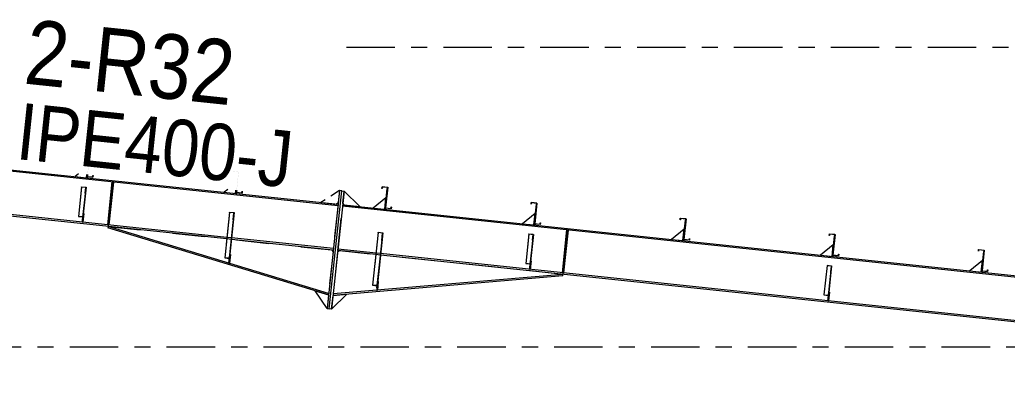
# Model space of a CAD drawing. Header units: millimetres. Extents: x -88 to 735, y -128 to 446.
# Drawn here: x 224.5 to 285.6, y 382.7 to 405.6 of the extents above; entities that cross this region are included whole.
import ezdxf

# ---------------------------------------------------------------- set-up
doc = ezdxf.new("R2010")
doc.units = ezdxf.units.MM
for name, pattern in [('XKITLINE00', [0]), ('XKITLINE02', [4, 2, -2]), ('XKITLINE03', [6, 3, -1, 1, -1])]:
    doc.linetypes.add(name, pattern=pattern)
for name, color, linetype, lineweight in [('Part', 2, 'Continuous', 0), ('PartMark', 7, 'Continuous', 0), ('S-grid', 1, 'Continuous', 0)]:
    doc.layers.add(name, color=color, linetype=linetype, lineweight=lineweight)
doc.styles.add('ARIAL', font='ARIAL.TTF')

# ---------------------------------------------------------------- blocks, each defined once
blk = doc.blocks.new('*A450')
at = {"layer": 'Part'}
blk.add_hatch(color=3, dxfattribs=at).paths.add_polyline_path([(237.486, 393.698), (237.488, 393.721), (237.773, 393.691), (237.726, 393.245), (237.711, 393.246), (237.756, 393.67)], flags=17)
blk = doc.blocks.new('*A451')
at = {"layer": 'Part'}
blk.add_hatch(color=3, dxfattribs=at).paths.add_polyline_path([(228.315, 395.278), (228.317, 395.296), (228.601, 395.266), (228.564, 394.906), (228.549, 394.907), (228.585, 395.249)], flags=17)
blk = doc.blocks.new('*A452')
at = {"layer": 'Part'}
blk.add_hatch(color=3, dxfattribs=at).paths.add_polyline_path([(246.692, 392.453), (246.695, 392.478), (246.979, 392.448), (246.927, 391.958), (246.913, 391.96), (246.962, 392.425)], flags=17)
blk = doc.blocks.new('*A499')
at = {"layer": 'Part'}
blk.add_hatch(color=3, dxfattribs=at).paths.add_polyline_path([(247.483, 393.947), (247.493, 394.041), (247.506, 394.04), (247.495, 393.933), (247.139, 393.971), (247.274, 395.251), (246.945, 395.286), (246.935, 395.192), (246.922, 395.193), (246.933, 395.3), (247.288, 395.262), (247.153, 393.982)], flags=17)
blk = doc.blocks.new('*A500')
at = {"layer": 'Part'}
blk.add_hatch(color=3, dxfattribs=at).paths.add_polyline_path([(247.483, 393.947), (247.493, 394.041), (247.506, 394.04), (247.495, 393.933), (247.139, 393.971), (247.274, 395.251), (246.945, 395.286), (246.935, 395.192), (246.922, 395.193), (246.933, 395.3), (247.288, 395.262), (247.153, 393.982)], flags=17)
blk = doc.blocks.new('*A501')
at = {"layer": 'Part'}
blk.add_hatch(color=3, dxfattribs=at).paths.add_polyline_path([(238.249, 394.921), (238.258, 395.015), (238.271, 395.014), (238.26, 394.907), (237.905, 394.945), (238.04, 396.225), (237.71, 396.26), (237.7, 396.166), (237.688, 396.167), (237.699, 396.274), (238.054, 396.236), (237.919, 394.956)], flags=17)
blk = doc.blocks.new('*A502')
at = {"layer": 'Part'}
blk.add_hatch(color=3, dxfattribs=at).paths.add_polyline_path([(238.249, 394.921), (238.258, 395.015), (238.271, 395.014), (238.26, 394.907), (237.905, 394.945), (238.04, 396.225), (237.71, 396.26), (237.7, 396.166), (237.688, 396.167), (237.699, 396.274), (238.054, 396.236), (237.919, 394.956)], flags=17)
blk = doc.blocks.new('*A503')
at = {"layer": 'Part'}
blk.add_hatch(color=3, dxfattribs=at).paths.add_polyline_path([(229.014, 395.895), (229.024, 395.989), (229.037, 395.988), (229.026, 395.881), (228.67, 395.919), (228.805, 397.199), (228.476, 397.234), (228.466, 397.14), (228.453, 397.141), (228.464, 397.248), (228.82, 397.21), (228.685, 395.93)], flags=17)
blk = doc.blocks.new('*A504')
at = {"layer": 'Part'}
blk.add_hatch(color=3, dxfattribs=at).paths.add_polyline_path([(229.014, 395.895), (229.024, 395.989), (229.037, 395.988), (229.026, 395.881), (228.67, 395.919), (228.805, 397.199), (228.476, 397.234), (228.466, 397.14), (228.453, 397.141), (228.464, 397.248), (228.82, 397.21), (228.685, 395.93)], flags=17)
blk = doc.blocks.new('*A553')
at = {"layer": 'Part'}
blk.add_hatch(color=3, dxfattribs=at).paths.add_polyline_path([(256.019, 392.355), (256.021, 392.373), (256.305, 392.344), (256.267, 391.984), (256.253, 391.985), (256.289, 392.327)], flags=17)
blk = doc.blocks.new('*A563')
at = {"layer": 'Part'}
blk.add_hatch(color=3, dxfattribs=at).paths.add_polyline_path([(284.421, 390.051), (284.431, 390.145), (284.444, 390.144), (284.432, 390.037), (284.077, 390.075), (284.212, 391.355), (283.883, 391.389), (283.873, 391.296), (283.86, 391.297), (283.871, 391.404), (284.226, 391.366), (284.091, 390.086)], flags=17)
blk = doc.blocks.new('*A564')
at = {"layer": 'Part'}
blk.add_hatch(color=3, dxfattribs=at).paths.add_polyline_path([(284.421, 390.051), (284.431, 390.145), (284.444, 390.144), (284.432, 390.037), (284.077, 390.075), (284.212, 391.355), (283.883, 391.389), (283.873, 391.296), (283.86, 391.297), (283.871, 391.404), (284.226, 391.366), (284.091, 390.086)], flags=17)
blk = doc.blocks.new('*A565')
at = {"layer": 'Part'}
blk.add_hatch(color=3, dxfattribs=at).paths.add_polyline_path([(275.187, 391.025), (275.196, 391.119), (275.209, 391.118), (275.198, 391.011), (274.843, 391.049), (274.978, 392.329), (274.648, 392.363), (274.638, 392.27), (274.626, 392.271), (274.637, 392.378), (274.992, 392.34), (274.857, 391.06)], flags=17)
blk = doc.blocks.new('*A566')
at = {"layer": 'Part'}
blk.add_hatch(color=3, dxfattribs=at).paths.add_polyline_path([(275.187, 391.025), (275.196, 391.119), (275.209, 391.118), (275.198, 391.011), (274.843, 391.049), (274.978, 392.329), (274.648, 392.363), (274.638, 392.27), (274.626, 392.271), (274.637, 392.378), (274.992, 392.34), (274.857, 391.06)], flags=17)
blk = doc.blocks.new('*A567')
at = {"layer": 'Part'}
blk.add_hatch(color=3, dxfattribs=at).paths.add_polyline_path([(265.952, 391.999), (265.962, 392.093), (265.975, 392.092), (265.963, 391.985), (265.608, 392.023), (265.743, 393.303), (265.414, 393.337), (265.404, 393.244), (265.391, 393.245), (265.402, 393.352), (265.757, 393.314), (265.622, 392.034)], flags=17)
blk = doc.blocks.new('*A568')
at = {"layer": 'Part'}
blk.add_hatch(color=3, dxfattribs=at).paths.add_polyline_path([(265.952, 391.999), (265.962, 392.093), (265.975, 392.092), (265.963, 391.985), (265.608, 392.023), (265.743, 393.303), (265.414, 393.337), (265.404, 393.244), (265.391, 393.245), (265.402, 393.352), (265.757, 393.314), (265.622, 392.034)], flags=17)
blk = doc.blocks.new('*A569')
at = {"layer": 'Part'}
blk.add_hatch(color=3, dxfattribs=at).paths.add_polyline_path([(256.718, 392.973), (256.727, 393.067), (256.74, 393.066), (256.729, 392.959), (256.374, 392.997), (256.509, 394.277), (256.179, 394.311), (256.169, 394.218), (256.157, 394.219), (256.168, 394.326), (256.523, 394.288), (256.388, 393.008)], flags=17)
blk = doc.blocks.new('*A570')
at = {"layer": 'Part'}
blk.add_hatch(color=3, dxfattribs=at).paths.add_polyline_path([(256.718, 392.973), (256.727, 393.067), (256.74, 393.066), (256.729, 392.959), (256.374, 392.997), (256.509, 394.277), (256.179, 394.311), (256.169, 394.218), (256.157, 394.219), (256.168, 394.326), (256.523, 394.288), (256.388, 393.008)], flags=17)
blk = doc.blocks.new('*A571')
at = {"layer": 'Part'}
blk.add_hatch(color=3, dxfattribs=at).paths.add_polyline_path([(274.488, 390.407), (274.49, 390.425), (274.774, 390.395), (274.736, 390.036), (274.722, 390.037), (274.758, 390.379)], flags=17)
blk = doc.blocks.new('*A2057')
at = {"layer": 'S-grid', "color": 1, "linetype": 'XKITLINE03', "lineweight": 0}
blk.add_line((244.726, 403.94), (573.76, 403.94), dxfattribs=at)
blk = doc.blocks.new('*A2058')
at = {"layer": 'S-grid', "color": 1, "linetype": 'XKITLINE03', "lineweight": 0}
blk.add_line((-48.412, 385.368), (395.032, 385.368), dxfattribs=at)
blk = doc.blocks.new('*A2060')
at = {"layer": 'Part', "color": 7, "linetype": 'XKITLINE02', "lineweight": 0}
for p, q in [((244.187, 391.337), (244.487, 394.179)), ((246.832, 391.058), (246.548, 391.088)), ((246.842, 391.151), (246.558, 391.181)), ((329.421, 385.22), (326.206, 382.686)), ((320.708, 383.266), (320.424, 383.296)), ((320.718, 383.358), (320.434, 383.388))]:
    blk.add_line(p, q, dxfattribs=at)
at = {"layer": 'Part', "color": 2, "linetype": 'XKITLINE00', "lineweight": 0}
for p, q in [((329.316, 385.138), (244.477, 394.086)), ((244.487, 394.179), (329.421, 385.22)), ((246.558, 391.181), (244.197, 391.43)), ((246.548, 391.088), (244.187, 391.337)), ((320.424, 383.296), (246.832, 391.058)), ((320.434, 383.388), (246.842, 391.151)), ((326.206, 382.686), (320.708, 383.266)), ((326.311, 382.769), (320.718, 383.358))]:
    blk.add_line(p, q, dxfattribs=at)
blk = doc.blocks.new('*A2061')
at = {"layer": 'Part', "color": 7, "linetype": 'XKITLINE02', "lineweight": 0}
for p, q in [((244.176, 391.234), (243.895, 388.567)), ((258.122, 389.868), (244.291, 391.326))]:
    blk.add_line(p, q, dxfattribs=at)
at = {"layer": 'Part', "color": 2, "linetype": 'XKITLINE00', "lineweight": 0}
for p, q in [((244.291, 391.326), (244.176, 391.234)), ((258.13, 389.775), (243.895, 388.567)), ((258.122, 389.868), (243.905, 388.661)), ((258.13, 389.775), (258.122, 389.868))]:
    blk.add_line(p, q, dxfattribs=at)
blk = doc.blocks.new('*A2110')
at = {"layer": 'Part', "color": 7, "linetype": 'XKITLINE02', "lineweight": 0}
for p, q in [((181.935, 400.683), (181.655, 398.026)), ((181.938, 400.704), (181.945, 400.775)), ((244.203, 394.209), (243.903, 391.367)), ((237.598, 392.032), (237.314, 392.062)), ((237.607, 392.125), (237.323, 392.155))]:
    blk.add_line(p, q, dxfattribs=at)
at = {"layer": 'Part', "color": 2, "linetype": 'XKITLINE00', "lineweight": 0}
for p, q in [((181.938, 400.704), (181.935, 400.683)), ((244.193, 394.116), (181.935, 400.683)), ((181.945, 400.775), (244.203, 394.209)), ((181.655, 398.026), (181.645, 397.934)), ((237.314, 392.062), (181.645, 397.934)), ((237.323, 392.155), (181.655, 398.026)), ((243.903, 391.367), (237.598, 392.032)), ((243.913, 391.46), (237.607, 392.125))]:
    blk.add_line(p, q, dxfattribs=at)
blk = doc.blocks.new('*A2121')
at = {"layer": 'Part', "color": 7, "linetype": 'XKITLINE02', "lineweight": 0}
for p, q in [((246.695, 392.478), (246.348, 389.191)), ((246.962, 392.425), (246.601, 389.005)), ((246.615, 389.004), (246.979, 392.448)), ((246.348, 389.191), (246.618, 389.162)), ((246.349, 389.199), (246.633, 389.169)), ((246.601, 389.005), (246.615, 389.004))]:
    blk.add_line(p, q, dxfattribs=at)
blk = doc.blocks.new('*A2122')
at = {"layer": 'Part', "color": 7, "linetype": 'XKITLINE02', "lineweight": 0}
for p, q in [((237.488, 393.721), (237.189, 390.883)), ((237.756, 393.67), (237.441, 390.682)), ((237.455, 390.681), (237.773, 393.691)), ((237.189, 390.883), (237.459, 390.854)), ((237.19, 390.892), (237.474, 390.862)), ((237.441, 390.682), (237.455, 390.681))]:
    blk.add_line(p, q, dxfattribs=at)
blk = doc.blocks.new('*A2123')
at = {"layer": 'Part', "color": 7, "linetype": 'XKITLINE02', "lineweight": 0}
for p, q in [((228.317, 395.296), (228.124, 393.462)), ((228.585, 395.249), (228.371, 393.22)), ((228.386, 393.218), (228.601, 395.266)), ((228.124, 393.462), (228.394, 393.433)), ((228.125, 393.473), (228.409, 393.443)), ((228.371, 393.22), (228.386, 393.218))]:
    blk.add_line(p, q, dxfattribs=at)
blk = doc.blocks.new('*A2124')
at = {"layer": 'Part', "color": 2, "linetype": 'XKITLINE00', "lineweight": 0}
for p, q in [((229.968, 392.837), (229.941, 392.748)), ((243.611, 388.597), (229.941, 392.748)), ((243.621, 388.691), (229.968, 392.837)), ((243.799, 391.378), (243.892, 391.264))]:
    blk.add_line(p, q, dxfattribs=at)
at = {"layer": 'Part', "color": 7, "linetype": 'XKITLINE02', "lineweight": 0}
for p, q in [((229.968, 392.837), (243.799, 391.378)), ((243.892, 391.264), (243.611, 388.597))]:
    blk.add_line(p, q, dxfattribs=at)
blk = doc.blocks.new('*A2125')
at = {"layer": 'Part', "color": 2, "linetype": 'XKITLINE00', "lineweight": 0}
blk.add_line((244.749, 388.639), (243.805, 387.715), dxfattribs=at)
at = {"layer": 'Part', "color": 7, "linetype": 'XKITLINE02', "lineweight": 0}
for p, q in [((243.805, 387.715), (243.895, 388.567)), ((243.895, 388.567), (244.749, 388.639))]:
    blk.add_line(p, q, dxfattribs=at)
blk = doc.blocks.new('*A2126')
at = {"layer": 'Part', "color": 2, "linetype": 'XKITLINE00', "lineweight": 0}
blk.add_line((243.521, 387.745), (242.79, 388.846), dxfattribs=at)
at = {"layer": 'Part', "color": 7, "linetype": 'XKITLINE02', "lineweight": 0}
for p, q in [((242.79, 388.846), (243.611, 388.597)), ((243.611, 388.597), (243.521, 387.745))]:
    blk.add_line(p, q, dxfattribs=at)
blk = doc.blocks.new('*A2127')
at = {"layer": 'Part', "color": 2, "linetype": 'XKITLINE00', "lineweight": 0}
for p, q in [((246.642, 389.255), (246.603, 388.89)), ((246.695, 389.419), (246.64, 388.893)), ((246.66, 389.423), (246.695, 389.419))]:
    blk.add_line(p, q, dxfattribs=at)
at = {"layer": 'Part', "color": 7, "linetype": 'XKITLINE02', "lineweight": 0}
for p, q in [((246.615, 388.997), (246.65, 388.993)), ((246.642, 389.255), (246.66, 389.423)), ((246.639, 388.886), (246.603, 388.89)), ((246.64, 388.893), (246.639, 388.886))]:
    blk.add_line(p, q, dxfattribs=at)
blk = doc.blocks.new('*A2128')
at = {"layer": 'Part', "color": 7, "linetype": 'XKITLINE02', "lineweight": 0}
for p, q in [((246.66, 389.423), (246.603, 388.89)), ((246.615, 388.997), (246.65, 388.993)), ((246.639, 388.886), (246.695, 389.419)), ((246.695, 389.419), (246.66, 389.423)), ((246.603, 388.89), (246.639, 388.886))]:
    blk.add_line(p, q, dxfattribs=at)
blk = doc.blocks.new('*A2129')
at = {"layer": 'Part', "color": 2, "linetype": 'XKITLINE00', "lineweight": 0}
blk.add_line((237.371, 395.13), (237.152, 394.952), dxfattribs=at)
at = {"layer": 'Part', "color": 7, "linetype": 'XKITLINE02', "lineweight": 0}
for p, q in [((237.152, 394.952), (237.862, 394.877)), ((237.862, 394.877), (237.883, 395.076))]:
    blk.add_line(p, q, dxfattribs=at)
blk = doc.blocks.new('*A2130')
at = {"layer": 'Part', "color": 2, "linetype": 'XKITLINE00', "lineweight": 0}
for p, q in [((237.443, 390.567), (237.48, 390.917)), ((237.535, 391.096), (237.479, 390.563)), ((237.499, 391.1), (237.535, 391.096)), ((237.479, 390.563), (237.443, 390.567))]:
    blk.add_line(p, q, dxfattribs=at)
at = {"layer": 'Part', "color": 7, "linetype": 'XKITLINE02', "lineweight": 0}
for p, q in [((237.48, 390.917), (237.499, 391.1)), ((237.454, 390.674), (237.49, 390.67))]:
    blk.add_line(p, q, dxfattribs=at)
blk = doc.blocks.new('*A2131')
at = {"layer": 'Part', "color": 2, "linetype": 'XKITLINE00', "lineweight": 0}
for p, q in [((237.883, 395.076), (237.862, 394.877)), ((237.905, 394.945), (237.897, 394.874))]:
    blk.add_line(p, q, dxfattribs=at)
at = {"layer": 'Part', "color": 7, "linetype": 'XKITLINE02', "lineweight": 0}
for p, q in [((237.897, 394.874), (237.862, 394.877)), ((237.905, 394.945), (237.918, 395.073))]:
    blk.add_line(p, q, dxfattribs=at)
blk = doc.blocks.new('*A2132')
at = {"layer": 'Part', "color": 7, "linetype": 'XKITLINE02', "lineweight": 0}
for p, q in [((237.499, 391.1), (237.443, 390.567)), ((237.479, 390.563), (237.535, 391.096)), ((237.535, 391.096), (237.499, 391.1)), ((237.443, 390.567), (237.479, 390.563)), ((237.454, 390.674), (237.49, 390.67))]:
    blk.add_line(p, q, dxfattribs=at)
blk = doc.blocks.new('*A2133')
at = {"layer": 'Part', "color": 2, "linetype": 'XKITLINE00', "lineweight": 0}
for p, q in [((237.486, 393.698), (237.189, 390.883)), ((237.773, 393.691), (237.48, 390.917)), ((237.486, 393.698), (237.488, 393.721)), ((237.756, 393.67), (237.486, 393.698)), ((237.488, 393.721), (237.773, 393.691)), ((237.711, 393.246), (237.756, 393.67)), ((237.711, 393.246), (237.441, 390.682)), ((237.711, 393.246), (237.726, 393.245)), ((237.189, 390.883), (237.459, 390.854)), ((237.441, 390.682), (237.455, 390.681))]:
    blk.add_line(p, q, dxfattribs=at)
at = {"layer": 'Part', "color": 7, "linetype": 'XKITLINE02', "lineweight": 0}
for p, q in [((237.474, 390.862), (237.19, 390.892)), ((237.48, 390.917), (237.455, 390.681))]:
    blk.add_line(p, q, dxfattribs=at)
blk = doc.blocks.new('*A2134')
at = {"layer": 'Part', "color": 2, "linetype": 'XKITLINE00', "lineweight": 0}
blk.add_line((228.137, 396.104), (227.917, 395.926), dxfattribs=at)
at = {"layer": 'Part', "color": 7, "linetype": 'XKITLINE02', "lineweight": 0}
for p, q in [((227.917, 395.926), (228.627, 395.851)), ((228.627, 395.851), (228.648, 396.05))]:
    blk.add_line(p, q, dxfattribs=at)
blk = doc.blocks.new('*A2135')
at = {"layer": 'Part', "color": 2, "linetype": 'XKITLINE00', "lineweight": 0}
for p, q in [((228.373, 393.099), (228.406, 393.409)), ((228.465, 393.628), (228.408, 393.095)), ((228.429, 393.631), (228.465, 393.628))]:
    blk.add_line(p, q, dxfattribs=at)
at = {"layer": 'Part', "color": 7, "linetype": 'XKITLINE02', "lineweight": 0}
for p, q in [((228.406, 393.409), (228.429, 393.631)), ((228.408, 393.095), (228.373, 393.099)), ((228.384, 393.205), (228.42, 393.201))]:
    blk.add_line(p, q, dxfattribs=at)
blk = doc.blocks.new('*A2136')
at = {"layer": 'Part', "color": 2, "linetype": 'XKITLINE00', "lineweight": 0}
for p, q in [((228.648, 396.05), (228.627, 395.851)), ((228.67, 395.919), (228.663, 395.848))]:
    blk.add_line(p, q, dxfattribs=at)
at = {"layer": 'Part', "color": 7, "linetype": 'XKITLINE02', "lineweight": 0}
for p, q in [((228.663, 395.848), (228.627, 395.851)), ((228.67, 395.919), (228.684, 396.047))]:
    blk.add_line(p, q, dxfattribs=at)
blk = doc.blocks.new('*A2137')
at = {"layer": 'Part', "color": 7, "linetype": 'XKITLINE02', "lineweight": 0}
for p, q in [((228.429, 393.631), (228.373, 393.099)), ((228.408, 393.095), (228.465, 393.628)), ((228.465, 393.628), (228.429, 393.631)), ((228.373, 393.099), (228.408, 393.095)), ((228.384, 393.205), (228.42, 393.201))]:
    blk.add_line(p, q, dxfattribs=at)
blk = doc.blocks.new('*A2138')
at = {"layer": 'Part', "color": 2, "linetype": 'XKITLINE00', "lineweight": 0}
for p, q in [((228.315, 395.278), (228.124, 393.462)), ((228.315, 395.278), (228.317, 395.296)), ((228.585, 395.249), (228.315, 395.278)), ((228.317, 395.296), (228.601, 395.266)), ((228.601, 395.266), (228.406, 393.409)), ((228.549, 394.907), (228.585, 395.249)), ((228.549, 394.907), (228.371, 393.22)), ((228.564, 394.906), (228.549, 394.907)), ((228.124, 393.462), (228.394, 393.433)), ((228.371, 393.22), (228.386, 393.218))]:
    blk.add_line(p, q, dxfattribs=at)
at = {"layer": 'Part', "color": 7, "linetype": 'XKITLINE02', "lineweight": 0}
for p, q in [((228.125, 393.473), (228.409, 393.443)), ((228.406, 393.409), (228.386, 393.218))]:
    blk.add_line(p, q, dxfattribs=at)
blk = doc.blocks.new('*A2139')
at = {"layer": 'Part', "color": 7, "linetype": 'XKITLINE02', "lineweight": 0}
for p, q in [((230.223, 395.59), (229.942, 392.933)), ((230.013, 392.926), (230.294, 395.582)), ((230.211, 395.483), (230.282, 395.476)), ((230.294, 395.582), (230.223, 395.59)), ((229.942, 392.933), (230.013, 392.926)), ((229.954, 393.04), (230.025, 393.032))]:
    blk.add_line(p, q, dxfattribs=at)
blk = doc.blocks.new('*A2140')
at = {"layer": 'Part', "color": 2, "linetype": 'XKITLINE00', "lineweight": 0}
for p, q in [((229.942, 392.933), (230.223, 395.59)), ((230.294, 395.582), (230.013, 392.926))]:
    blk.add_line(p, q, dxfattribs=at)
at = {"layer": 'Part', "color": 7, "linetype": 'XKITLINE02', "lineweight": 0}
for p, q in [((230.211, 395.483), (230.282, 395.476)), ((230.294, 395.582), (230.223, 395.59)), ((230.013, 392.926), (229.942, 392.933)), ((230.025, 393.032), (229.954, 393.04))]:
    blk.add_line(p, q, dxfattribs=at)
blk = doc.blocks.new('*A2141')
at = {"layer": 'Part', "color": 2, "linetype": 'XKITLINE00', "lineweight": 0}
for p, q in [((243.663, 387.73), (244.435, 395.046)), ((244.577, 395.031), (243.805, 387.715)), ((244.435, 395.046), (244.577, 395.031)), ((243.805, 387.715), (243.663, 387.73))]:
    blk.add_line(p, q, dxfattribs=at)
blk = doc.blocks.new('*A2142')
at = {"layer": 'Part', "color": 2, "linetype": 'XKITLINE00', "lineweight": 0}
for p, q in [((244.292, 395.061), (243.521, 387.745)), ((243.663, 387.73), (244.435, 395.046)), ((244.435, 395.046), (244.292, 395.061)), ((243.521, 387.745), (243.663, 387.73))]:
    blk.add_line(p, q, dxfattribs=at)
blk = doc.blocks.new('*A2143')
at = {"layer": 'Part', "color": 7, "linetype": 'XKITLINE02', "lineweight": 0}
for p, q in [((244.498, 394.285), (244.577, 395.031)), ((244.593, 394.167), (245.552, 394.066))]:
    blk.add_line(p, q, dxfattribs=at)
at = {"layer": 'Part', "color": 2, "linetype": 'XKITLINE00', "lineweight": 0}
for p, q in [((245.552, 394.066), (244.577, 395.031)), ((244.593, 394.167), (244.498, 394.285))]:
    blk.add_line(p, q, dxfattribs=at)
blk = doc.blocks.new('*A2144')
at = {"layer": 'Part', "color": 2, "linetype": 'XKITLINE00', "lineweight": 0}
for p, q in [((243.407, 394.494), (243.137, 394.321)), ((244.292, 395.061), (243.753, 394.716)), ((244.096, 394.22), (244.214, 394.315))]:
    blk.add_line(p, q, dxfattribs=at)
at = {"layer": 'Part', "color": 7, "linetype": 'XKITLINE02', "lineweight": 0}
for p, q in [((244.292, 395.061), (244.214, 394.315)), ((243.137, 394.321), (244.096, 394.22))]:
    blk.add_line(p, q, dxfattribs=at)
blk = doc.blocks.new('*A2145')
at = {"layer": 'Part', "color": 2, "linetype": 'XKITLINE00', "lineweight": 0}
blk.add_line((247.171, 394.614), (246.386, 393.978), dxfattribs=at)
at = {"layer": 'Part', "color": 7, "linetype": 'XKITLINE02', "lineweight": 0}
for p, q in [((247.096, 393.903), (247.171, 394.614)), ((246.386, 393.978), (247.096, 393.903))]:
    blk.add_line(p, q, dxfattribs=at)
blk = doc.blocks.new('*A2146')
at = {"layer": 'Part', "color": 2, "linetype": 'XKITLINE00', "lineweight": 0}
for p, q in [((247.231, 395.182), (247.096, 393.903)), ((247.267, 395.178), (247.231, 395.182)), ((247.139, 393.971), (247.132, 393.9))]:
    blk.add_line(p, q, dxfattribs=at)
at = {"layer": 'Part', "color": 7, "linetype": 'XKITLINE02', "lineweight": 0}
for p, q in [((247.139, 393.971), (247.267, 395.178)), ((247.132, 393.9), (247.096, 393.903))]:
    blk.add_line(p, q, dxfattribs=at)
blk = doc.blocks.new('*A2147')
at = {"layer": 'Part', "color": 2, "linetype": 'XKITLINE00', "lineweight": 0}
for p, q in [((246.692, 392.453), (246.348, 389.191)), ((246.979, 392.448), (246.642, 389.255)), ((246.692, 392.453), (246.695, 392.478)), ((246.962, 392.425), (246.692, 392.453)), ((246.695, 392.478), (246.979, 392.448)), ((246.913, 391.96), (246.962, 392.425)), ((246.913, 391.96), (246.601, 389.005)), ((246.913, 391.96), (246.927, 391.958)), ((246.348, 389.191), (246.618, 389.162)), ((246.601, 389.005), (246.615, 389.004))]:
    blk.add_line(p, q, dxfattribs=at)
at = {"layer": 'Part', "color": 7, "linetype": 'XKITLINE02', "lineweight": 0}
for p, q in [((246.633, 389.169), (246.349, 389.199)), ((246.642, 389.255), (246.615, 389.004))]:
    blk.add_line(p, q, dxfattribs=at)
blk = doc.blocks.new('*A2324')
at = {"layer": 'Part', "color": 2, "linetype": 'XKITLINE00', "lineweight": 0}
for p, q in [((246.922, 395.193), (246.933, 395.3)), ((246.935, 395.192), (246.922, 395.193)), ((246.933, 395.3), (247.288, 395.262)), ((246.945, 395.286), (246.935, 395.192)), ((247.274, 395.251), (246.945, 395.286)), ((247.139, 393.971), (247.274, 395.251)), ((247.288, 395.262), (247.153, 393.982)), ((247.495, 393.933), (247.139, 393.971)), ((247.153, 393.982), (247.483, 393.947)), ((247.483, 393.947), (247.493, 394.041)), ((247.493, 394.041), (247.506, 394.04)), ((247.506, 394.04), (247.495, 393.933))]:
    blk.add_line(p, q, dxfattribs=at)
blk = doc.blocks.new('*A2325')
at = {"layer": 'Part', "color": 2, "linetype": 'XKITLINE00', "lineweight": 0}
for p, q in [((246.922, 395.193), (246.933, 395.3)), ((246.935, 395.192), (246.922, 395.193)), ((246.933, 395.3), (247.288, 395.262)), ((246.945, 395.286), (246.935, 395.192)), ((247.274, 395.251), (246.945, 395.286)), ((247.139, 393.971), (247.274, 395.251)), ((247.288, 395.262), (247.153, 393.982)), ((247.495, 393.933), (247.139, 393.971)), ((247.153, 393.982), (247.483, 393.947)), ((247.483, 393.947), (247.493, 394.041)), ((247.493, 394.041), (247.506, 394.04)), ((247.506, 394.04), (247.495, 393.933))]:
    blk.add_line(p, q, dxfattribs=at)
blk = doc.blocks.new('*A2326')
at = {"layer": 'Part', "color": 2, "linetype": 'XKITLINE00', "lineweight": 0}
for p, q in [((237.905, 394.945), (237.918, 395.073)), ((238.26, 394.907), (237.905, 394.945)), ((237.931, 395.071), (237.919, 394.956)), ((237.919, 394.956), (238.249, 394.921)), ((238.249, 394.921), (238.258, 395.015)), ((238.258, 395.015), (238.271, 395.014)), ((238.271, 395.014), (238.26, 394.907))]:
    blk.add_line(p, q, dxfattribs=at)
blk = doc.blocks.new('*A2327')
at = {"layer": 'Part', "color": 2, "linetype": 'XKITLINE00', "lineweight": 0}
for p, q in [((237.905, 394.945), (237.918, 395.073)), ((238.26, 394.907), (237.905, 394.945)), ((237.931, 395.071), (237.919, 394.956)), ((237.919, 394.956), (238.249, 394.921)), ((238.249, 394.921), (238.258, 395.015)), ((238.258, 395.015), (238.271, 395.014)), ((238.271, 395.014), (238.26, 394.907))]:
    blk.add_line(p, q, dxfattribs=at)
blk = doc.blocks.new('*A2328')
at = {"layer": 'Part', "color": 2, "linetype": 'XKITLINE00', "lineweight": 0}
for p, q in [((228.67, 395.919), (228.684, 396.047)), ((229.026, 395.881), (228.67, 395.919)), ((228.697, 396.045), (228.685, 395.93)), ((228.685, 395.93), (229.014, 395.895)), ((229.014, 395.895), (229.024, 395.989)), ((229.024, 395.989), (229.037, 395.988)), ((229.037, 395.988), (229.026, 395.881))]:
    blk.add_line(p, q, dxfattribs=at)
blk = doc.blocks.new('*A2329')
at = {"layer": 'Part', "color": 2, "linetype": 'XKITLINE00', "lineweight": 0}
for p, q in [((228.67, 395.919), (228.684, 396.047)), ((229.026, 395.881), (228.67, 395.919)), ((228.697, 396.045), (228.685, 395.93)), ((228.685, 395.93), (229.014, 395.895)), ((229.014, 395.895), (229.024, 395.989)), ((229.024, 395.989), (229.037, 395.988)), ((229.037, 395.988), (229.026, 395.881))]:
    blk.add_line(p, q, dxfattribs=at)
blk = doc.blocks.new('*A2522')
at = {"layer": 'Part', "color": 2, "linetype": 'XKITLINE00', "lineweight": 0}
for p, q in [((256.466, 394.208), (256.331, 392.929)), ((256.501, 394.204), (256.466, 394.208)), ((256.374, 392.997), (256.366, 392.926))]:
    blk.add_line(p, q, dxfattribs=at)
at = {"layer": 'Part', "color": 7, "linetype": 'XKITLINE02', "lineweight": 0}
for p, q in [((256.374, 392.997), (256.501, 394.204)), ((256.366, 392.926), (256.331, 392.929))]:
    blk.add_line(p, q, dxfattribs=at)
blk = doc.blocks.new('*A2523')
at = {"layer": 'Part', "color": 2, "linetype": 'XKITLINE00', "lineweight": 0}
blk.add_line((256.406, 393.64), (255.62, 393.004), dxfattribs=at)
at = {"layer": 'Part', "color": 7, "linetype": 'XKITLINE02', "lineweight": 0}
for p, q in [((256.331, 392.929), (256.406, 393.64)), ((255.62, 393.004), (256.331, 392.929))]:
    blk.add_line(p, q, dxfattribs=at)
blk = doc.blocks.new('*A2524')
at = {"layer": 'Part', "color": 2, "linetype": 'XKITLINE00', "lineweight": 0}
for p, q in [((265.7, 393.234), (265.565, 391.955)), ((265.736, 393.23), (265.7, 393.234)), ((265.608, 392.023), (265.601, 391.952))]:
    blk.add_line(p, q, dxfattribs=at)
at = {"layer": 'Part', "color": 7, "linetype": 'XKITLINE02', "lineweight": 0}
for p, q in [((265.608, 392.023), (265.736, 393.23)), ((265.601, 391.952), (265.565, 391.955))]:
    blk.add_line(p, q, dxfattribs=at)
blk = doc.blocks.new('*A2525')
at = {"layer": 'Part', "color": 2, "linetype": 'XKITLINE00', "lineweight": 0}
blk.add_line((265.64, 392.666), (264.855, 392.03), dxfattribs=at)
at = {"layer": 'Part', "color": 7, "linetype": 'XKITLINE02', "lineweight": 0}
for p, q in [((265.565, 391.955), (265.64, 392.666)), ((264.855, 392.03), (265.565, 391.955))]:
    blk.add_line(p, q, dxfattribs=at)
blk = doc.blocks.new('*A2526')
at = {"layer": 'Part', "color": 2, "linetype": 'XKITLINE00', "lineweight": 0}
for p, q in [((256.019, 392.355), (255.827, 390.539)), ((256.019, 392.355), (256.021, 392.373)), ((256.289, 392.327), (256.019, 392.355)), ((256.021, 392.373), (256.305, 392.344)), ((256.305, 392.344), (256.109, 390.487)), ((256.253, 391.985), (256.289, 392.327)), ((256.253, 391.985), (256.075, 390.298)), ((256.267, 391.984), (256.253, 391.985)), ((255.827, 390.539), (256.097, 390.511)), ((256.075, 390.298), (256.089, 390.296))]:
    blk.add_line(p, q, dxfattribs=at)
at = {"layer": 'Part', "color": 7, "linetype": 'XKITLINE02', "lineweight": 0}
for p, q in [((255.829, 390.551), (256.113, 390.521)), ((256.109, 390.487), (256.089, 390.296))]:
    blk.add_line(p, q, dxfattribs=at)
blk = doc.blocks.new('*A2527')
at = {"layer": 'Part', "color": 7, "linetype": 'XKITLINE02', "lineweight": 0}
for p, q in [((258.376, 392.62), (258.096, 389.964)), ((258.167, 389.956), (258.447, 392.613)), ((258.365, 392.514), (258.436, 392.506)), ((258.447, 392.613), (258.376, 392.62)), ((258.096, 389.964), (258.167, 389.956)), ((258.107, 390.07), (258.178, 390.063))]:
    blk.add_line(p, q, dxfattribs=at)
blk = doc.blocks.new('*A2528')
at = {"layer": 'Part', "color": 2, "linetype": 'XKITLINE00', "lineweight": 0}
for p, q in [((258.096, 389.964), (258.376, 392.62)), ((258.447, 392.613), (258.167, 389.956))]:
    blk.add_line(p, q, dxfattribs=at)
at = {"layer": 'Part', "color": 7, "linetype": 'XKITLINE02', "lineweight": 0}
for p, q in [((258.365, 392.514), (258.436, 392.506)), ((258.447, 392.613), (258.376, 392.62)), ((258.167, 389.956), (258.096, 389.964)), ((258.178, 390.063), (258.107, 390.07))]:
    blk.add_line(p, q, dxfattribs=at)
blk = doc.blocks.new('*A2529')
at = {"layer": 'Part', "color": 2, "linetype": 'XKITLINE00', "lineweight": 0}
for p, q in [((274.935, 392.26), (274.8, 390.981)), ((274.97, 392.256), (274.935, 392.26)), ((274.843, 391.049), (274.835, 390.978))]:
    blk.add_line(p, q, dxfattribs=at)
at = {"layer": 'Part', "color": 7, "linetype": 'XKITLINE02', "lineweight": 0}
for p, q in [((274.843, 391.049), (274.97, 392.256)), ((274.835, 390.978), (274.8, 390.981))]:
    blk.add_line(p, q, dxfattribs=at)
blk = doc.blocks.new('*A2530')
at = {"layer": 'Part', "color": 2, "linetype": 'XKITLINE00', "lineweight": 0}
blk.add_line((274.875, 391.692), (274.089, 391.056), dxfattribs=at)
at = {"layer": 'Part', "color": 7, "linetype": 'XKITLINE02', "lineweight": 0}
for p, q in [((274.8, 390.981), (274.875, 391.692)), ((274.089, 391.056), (274.8, 390.981))]:
    blk.add_line(p, q, dxfattribs=at)
blk = doc.blocks.new('*A2539')
at = {"layer": 'Part', "color": 2, "linetype": 'XKITLINE00', "lineweight": 0}
blk.add_line((284.109, 390.718), (283.324, 390.082), dxfattribs=at)
at = {"layer": 'Part', "color": 7, "linetype": 'XKITLINE02', "lineweight": 0}
for p, q in [((284.034, 390.007), (284.109, 390.718)), ((283.324, 390.082), (284.034, 390.007))]:
    blk.add_line(p, q, dxfattribs=at)
blk = doc.blocks.new('*A2540')
at = {"layer": 'Part', "color": 2, "linetype": 'XKITLINE00', "lineweight": 0}
for p, q in [((284.169, 391.286), (284.034, 390.007)), ((284.205, 391.282), (284.169, 391.286)), ((284.077, 390.075), (284.07, 390.004))]:
    blk.add_line(p, q, dxfattribs=at)
at = {"layer": 'Part', "color": 7, "linetype": 'XKITLINE02', "lineweight": 0}
for p, q in [((284.077, 390.075), (284.205, 391.282)), ((284.07, 390.004), (284.034, 390.007))]:
    blk.add_line(p, q, dxfattribs=at)
blk = doc.blocks.new('*A2562')
at = {"layer": 'Part', "color": 2, "linetype": 'XKITLINE00', "lineweight": 0}
for p, q in [((283.86, 391.297), (283.871, 391.404)), ((283.873, 391.296), (283.86, 391.297)), ((283.871, 391.404), (284.226, 391.366)), ((283.883, 391.389), (283.873, 391.296)), ((284.212, 391.355), (283.883, 391.389)), ((284.077, 390.075), (284.212, 391.355)), ((284.226, 391.366), (284.091, 390.086)), ((284.432, 390.037), (284.077, 390.075)), ((284.091, 390.086), (284.421, 390.051)), ((284.421, 390.051), (284.431, 390.145)), ((284.431, 390.145), (284.444, 390.144)), ((284.444, 390.144), (284.432, 390.037))]:
    blk.add_line(p, q, dxfattribs=at)
blk = doc.blocks.new('*A2563')
at = {"layer": 'Part', "color": 2, "linetype": 'XKITLINE00', "lineweight": 0}
for p, q in [((283.86, 391.297), (283.871, 391.404)), ((283.873, 391.296), (283.86, 391.297)), ((283.871, 391.404), (284.226, 391.366)), ((283.883, 391.389), (283.873, 391.296)), ((284.212, 391.355), (283.883, 391.389)), ((284.077, 390.075), (284.212, 391.355)), ((284.226, 391.366), (284.091, 390.086)), ((284.432, 390.037), (284.077, 390.075)), ((284.091, 390.086), (284.421, 390.051)), ((284.421, 390.051), (284.431, 390.145)), ((284.431, 390.145), (284.444, 390.144)), ((284.444, 390.144), (284.432, 390.037))]:
    blk.add_line(p, q, dxfattribs=at)
blk = doc.blocks.new('*A2564')
at = {"layer": 'Part', "color": 2, "linetype": 'XKITLINE00', "lineweight": 0}
for p, q in [((274.626, 392.271), (274.637, 392.378)), ((274.638, 392.27), (274.626, 392.271)), ((274.637, 392.378), (274.992, 392.34)), ((274.648, 392.363), (274.638, 392.27)), ((274.978, 392.329), (274.648, 392.363)), ((274.843, 391.049), (274.978, 392.329)), ((274.992, 392.34), (274.857, 391.06)), ((275.198, 391.011), (274.843, 391.049)), ((274.857, 391.06), (275.187, 391.025)), ((275.187, 391.025), (275.196, 391.119)), ((275.196, 391.119), (275.209, 391.118)), ((275.209, 391.118), (275.198, 391.011))]:
    blk.add_line(p, q, dxfattribs=at)
blk = doc.blocks.new('*A2565')
at = {"layer": 'Part', "color": 2, "linetype": 'XKITLINE00', "lineweight": 0}
for p, q in [((274.626, 392.271), (274.637, 392.378)), ((274.638, 392.27), (274.626, 392.271)), ((274.637, 392.378), (274.992, 392.34)), ((274.648, 392.363), (274.638, 392.27)), ((274.978, 392.329), (274.648, 392.363)), ((274.843, 391.049), (274.978, 392.329)), ((274.992, 392.34), (274.857, 391.06)), ((275.198, 391.011), (274.843, 391.049)), ((274.857, 391.06), (275.187, 391.025)), ((275.187, 391.025), (275.196, 391.119)), ((275.196, 391.119), (275.209, 391.118)), ((275.209, 391.118), (275.198, 391.011))]:
    blk.add_line(p, q, dxfattribs=at)
blk = doc.blocks.new('*A2566')
at = {"layer": 'Part', "color": 2, "linetype": 'XKITLINE00', "lineweight": 0}
for p, q in [((265.391, 393.245), (265.402, 393.352)), ((265.402, 393.352), (265.757, 393.314)), ((265.414, 393.337), (265.404, 393.244)), ((265.743, 393.303), (265.414, 393.337)), ((265.608, 392.023), (265.743, 393.303)), ((265.757, 393.314), (265.622, 392.034)), ((265.404, 393.244), (265.391, 393.245)), ((265.622, 392.034), (265.952, 391.999)), ((265.952, 391.999), (265.962, 392.093)), ((265.962, 392.093), (265.975, 392.092)), ((265.975, 392.092), (265.963, 391.985)), ((265.963, 391.985), (265.608, 392.023))]:
    blk.add_line(p, q, dxfattribs=at)
blk = doc.blocks.new('*A2567')
at = {"layer": 'Part', "color": 2, "linetype": 'XKITLINE00', "lineweight": 0}
for p, q in [((265.391, 393.245), (265.402, 393.352)), ((265.402, 393.352), (265.757, 393.314)), ((265.414, 393.337), (265.404, 393.244)), ((265.743, 393.303), (265.414, 393.337)), ((265.608, 392.023), (265.743, 393.303)), ((265.757, 393.314), (265.622, 392.034)), ((265.404, 393.244), (265.391, 393.245)), ((265.622, 392.034), (265.952, 391.999)), ((265.952, 391.999), (265.962, 392.093)), ((265.962, 392.093), (265.975, 392.092)), ((265.975, 392.092), (265.963, 391.985)), ((265.963, 391.985), (265.608, 392.023))]:
    blk.add_line(p, q, dxfattribs=at)
blk = doc.blocks.new('*A2568')
at = {"layer": 'Part', "color": 2, "linetype": 'XKITLINE00', "lineweight": 0}
for p, q in [((256.157, 394.219), (256.168, 394.326)), ((256.169, 394.218), (256.157, 394.219)), ((256.168, 394.326), (256.523, 394.288)), ((256.179, 394.311), (256.169, 394.218)), ((256.509, 394.277), (256.179, 394.311)), ((256.374, 392.997), (256.509, 394.277)), ((256.523, 394.288), (256.388, 393.008)), ((256.729, 392.959), (256.374, 392.997)), ((256.388, 393.008), (256.718, 392.973)), ((256.718, 392.973), (256.727, 393.067)), ((256.727, 393.067), (256.74, 393.066)), ((256.74, 393.066), (256.729, 392.959))]:
    blk.add_line(p, q, dxfattribs=at)
blk = doc.blocks.new('*A2569')
at = {"layer": 'Part', "color": 2, "linetype": 'XKITLINE00', "lineweight": 0}
for p, q in [((256.157, 394.219), (256.168, 394.326)), ((256.169, 394.218), (256.157, 394.219)), ((256.168, 394.326), (256.523, 394.288)), ((256.179, 394.311), (256.169, 394.218)), ((256.509, 394.277), (256.179, 394.311)), ((256.374, 392.997), (256.509, 394.277)), ((256.523, 394.288), (256.388, 393.008)), ((256.729, 392.959), (256.374, 392.997)), ((256.388, 393.008), (256.718, 392.973)), ((256.718, 392.973), (256.727, 393.067)), ((256.727, 393.067), (256.74, 393.066)), ((256.74, 393.066), (256.729, 392.959))]:
    blk.add_line(p, q, dxfattribs=at)
blk = doc.blocks.new('*A2570')
at = {"layer": 'Part', "color": 7, "linetype": 'XKITLINE02', "lineweight": 0}
for p, q in [((274.49, 390.425), (274.296, 388.591)), ((274.758, 390.379), (274.544, 388.35)), ((274.558, 388.348), (274.774, 390.395)), ((274.296, 388.591), (274.566, 388.563)), ((274.298, 388.603), (274.582, 388.573)), ((274.544, 388.35), (274.558, 388.348))]:
    blk.add_line(p, q, dxfattribs=at)
blk = doc.blocks.new('*A2571')
at = {"layer": 'Part', "color": 7, "linetype": 'XKITLINE02', "lineweight": 0}
for p, q in [((256.021, 392.373), (255.827, 390.539)), ((256.289, 392.327), (256.075, 390.298)), ((256.089, 390.296), (256.305, 392.344)), ((255.827, 390.539), (256.097, 390.511)), ((255.829, 390.551), (256.113, 390.521)), ((256.075, 390.298), (256.089, 390.296))]:
    blk.add_line(p, q, dxfattribs=at)
blk = doc.blocks.new('*A2572')
at = {"layer": 'Part', "color": 7, "linetype": 'XKITLINE02', "lineweight": 0}
for p, q in [((256.133, 390.709), (256.076, 390.177)), ((256.088, 390.283), (256.123, 390.279)), ((256.112, 390.173), (256.168, 390.706)), ((256.168, 390.706), (256.133, 390.709)), ((256.076, 390.177), (256.112, 390.173))]:
    blk.add_line(p, q, dxfattribs=at)
blk = doc.blocks.new('*A2573')
at = {"layer": 'Part', "color": 2, "linetype": 'XKITLINE00', "lineweight": 0}
for p, q in [((256.076, 390.177), (256.109, 390.487)), ((256.168, 390.706), (256.112, 390.173)), ((256.133, 390.709), (256.168, 390.706))]:
    blk.add_line(p, q, dxfattribs=at)
at = {"layer": 'Part', "color": 7, "linetype": 'XKITLINE02', "lineweight": 0}
for p, q in [((256.088, 390.283), (256.123, 390.279)), ((256.109, 390.487), (256.133, 390.709)), ((256.112, 390.173), (256.076, 390.177))]:
    blk.add_line(p, q, dxfattribs=at)
blk = doc.blocks.new('*A2574')
at = {"layer": 'Part', "color": 2, "linetype": 'XKITLINE00', "lineweight": 0}
for p, q in [((274.488, 390.407), (274.296, 388.591)), ((274.488, 390.407), (274.49, 390.425)), ((274.758, 390.379), (274.488, 390.407)), ((274.49, 390.425), (274.774, 390.395)), ((274.774, 390.395), (274.578, 388.539)), ((274.722, 390.037), (274.758, 390.379)), ((274.722, 390.037), (274.544, 388.35)), ((274.722, 390.037), (274.736, 390.036)), ((274.296, 388.591), (274.566, 388.563)), ((274.544, 388.35), (274.558, 388.348))]:
    blk.add_line(p, q, dxfattribs=at)
at = {"layer": 'Part', "color": 7, "linetype": 'XKITLINE02', "lineweight": 0}
for p, q in [((274.298, 388.603), (274.582, 388.573)), ((274.558, 388.348), (274.578, 388.539))]:
    blk.add_line(p, q, dxfattribs=at)
blk = doc.blocks.new('*A2575')
at = {"layer": 'Part', "color": 7, "linetype": 'XKITLINE02', "lineweight": 0}
for p, q in [((274.602, 388.761), (274.545, 388.229)), ((274.581, 388.225), (274.637, 388.758)), ((274.637, 388.758), (274.602, 388.761)), ((274.545, 388.229), (274.581, 388.225)), ((274.557, 388.335), (274.592, 388.331))]:
    blk.add_line(p, q, dxfattribs=at)
blk = doc.blocks.new('*A2576')
at = {"layer": 'Part', "color": 2, "linetype": 'XKITLINE00', "lineweight": 0}
for p, q in [((274.545, 388.229), (274.578, 388.539)), ((274.637, 388.758), (274.581, 388.225)), ((274.602, 388.761), (274.637, 388.758))]:
    blk.add_line(p, q, dxfattribs=at)
at = {"layer": 'Part', "color": 7, "linetype": 'XKITLINE02', "lineweight": 0}
for p, q in [((274.578, 388.539), (274.602, 388.761)), ((274.581, 388.225), (274.545, 388.229)), ((274.557, 388.335), (274.592, 388.331))]:
    blk.add_line(p, q, dxfattribs=at)
blk = doc.blocks.new('*A2708')
at = {"layer": 'PartMark', "color": 3, "style": 'ARIAL', "width": 0.85}
blk.add_text('2-R32', height=4, rotation=-6.02179, dxfattribs=at).set_placement((224.68, 401.698))
at = {"layer": 'PartMark', "color": 7, "style": 'ARIAL', "width": 0.85}
blk.add_text('IPE400-J', height=3.5, rotation=-6.02179, dxfattribs=at).set_placement((224.187, 397.024))

msp = doc.modelspace()

# ---------------------------------------------------------------- block references
at = {"lineweight": 0}
for name in ['*A2057', '*A2708', '*A2110', '*A503', '*A504', '*A2134', '*A2136', '*A2328', '*A2329', '*A501', '*A502', '*A2123', '*A2138', '*A451', '*A2139', '*A2140', '*A2129', '*A499', '*A500', '*A2324', '*A2325', '*A2146', '*A2131', '*A2326', '*A2327', '*A2144', '*A2142', '*A2141', '*A2143', '*A2145', '*A2060', '*A569', '*A570', '*A2568', '*A2569', '*A2522', '*A2135', '*A2137', '*A2122', '*A2133', '*A450', '*A2523', '*A567', '*A568', '*A2566', '*A2567', '*A2124', '*A2525', '*A2524', '*A2121', '*A2147', '*A452', '*A2526', '*A2571', '*A553', '*A2527', '*A2528', '*A565', '*A566', '*A2564', '*A2565', '*A2529', '*A2530', '*A2130', '*A2132', '*A2061', '*A563', '*A564', '*A2562', '*A2563', '*A2540', '*A2572', '*A2573', '*A2570', '*A2574', '*A571', '*A2539', '*A2127', '*A2128', '*A2126', '*A2125', '*A2575', '*A2576', '*A2058']:
    msp.add_blockref(name, (0, 0), dxfattribs=at)

doc.saveas('drawing.dxf')
